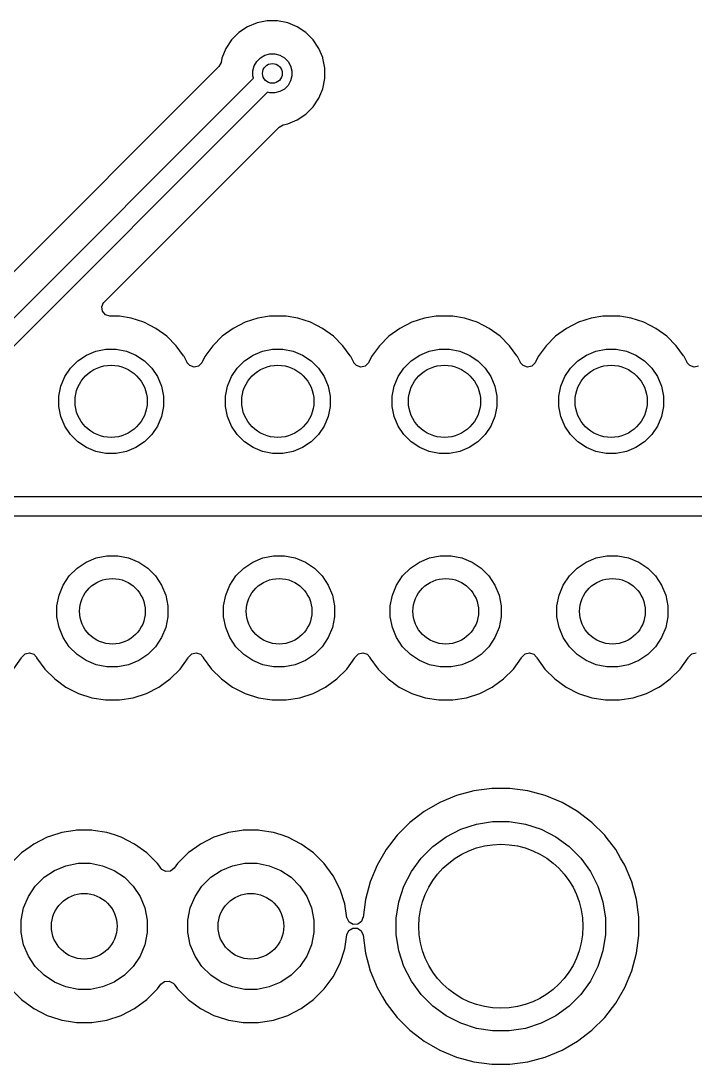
# Model space of a CAD drawing. Extents: x 4.41 to 8.11, y -5.15 to -2.23.
# Drawn here: x 5.721 to 6.125, y -4.374 to -3.748 of the extents above; entities that cross this region are included whole.
import ezdxf

# ---------------------------------------------------------------- set-up
doc = ezdxf.new("R2010")
doc.units = 0
doc.header["$MEASUREMENT"] = 0
doc.layers.add('BLACK', color=7, linetype='CONTINUOUS')

msp = doc.modelspace()

# ---------------------------------------------------------------- linework, layer by layer
at = {"layer": 'BLACK', "linetype": 'CONTINUOUS'}
for p, q in [((5.86847, -3.74811), (5.86238, -3.74932)), ((5.87468, -3.74811), (5.86847, -3.74811)), ((5.86847, -3.74811), (5.86847, -3.74811)), ((5.88077, -3.74932), (5.87468, -3.74811)), ((5.87468, -3.74811), (5.87468, -3.74811)), ((5.85148, -3.75514), (5.84709, -3.75953)), ((5.85665, -3.75169), (5.85148, -3.75514)), ((5.85148, -3.75514), (5.85148, -3.75514)), ((5.86238, -3.74932), (5.85665, -3.75169)), ((5.85665, -3.75169), (5.85665, -3.75169)), ((5.86238, -3.74932), (5.86238, -3.74932)), ((5.8865, -3.75169), (5.88077, -3.74932)), ((5.88077, -3.74932), (5.88077, -3.74932)), ((5.89166, -3.75514), (5.8865, -3.75169)), ((5.8865, -3.75169), (5.8865, -3.75169)), ((5.89167, -3.75514), (5.89166, -3.75514)), ((5.89605, -3.75953), (5.89167, -3.75514)), ((5.84709, -3.75953), (5.84365, -3.76469)), ((5.84709, -3.75953), (5.84709, -3.75953)), ((5.8995, -3.76469), (5.89605, -3.75953)), ((5.89605, -3.75953), (5.89605, -3.75953)), ((5.84365, -3.76469), (5.84127, -3.77043)), ((5.84365, -3.76469), (5.84365, -3.76469)), ((5.86705, -3.76871), (5.87003, -3.76791)), ((5.87003, -3.76791), (5.87312, -3.76791)), ((5.87312, -3.76791), (5.87609, -3.76871)), ((5.90174, -3.7701), (5.8995, -3.76469)), ((5.8995, -3.76469), (5.8995, -3.76469)), ((5.84075, -3.77305), (5.83947, -3.77549)), ((5.84127, -3.77043), (5.84075, -3.77305)), ((5.84127, -3.77043), (5.84127, -3.77043)), ((5.86066, -3.7751), (5.8622, -3.77243)), ((5.8622, -3.77243), (5.86438, -3.77025)), ((5.86438, -3.77025), (5.86705, -3.76871)), ((5.87609, -3.76871), (5.87876, -3.77025)), ((5.87876, -3.77025), (5.88095, -3.77243)), ((5.88095, -3.77243), (5.88249, -3.7751)), ((5.90188, -3.77043), (5.90174, -3.7701)), ((5.90269, -3.7745), (5.90188, -3.77043)), ((5.83941, -3.77555), (5.69005, -3.92492)), ((5.83947, -3.77549), (5.83941, -3.77555)), ((5.85986, -3.77808), (5.86066, -3.7751)), ((5.85986, -3.78116), (5.85986, -3.77808)), ((5.88249, -3.7751), (5.88328, -3.77808)), ((5.88328, -3.77808), (5.88328, -3.78116)), ((5.90309, -3.77652), (5.90269, -3.7745)), ((5.90309, -3.78273), (5.90309, -3.77652)), ((5.90309, -3.77652), (5.90309, -3.77652)), ((5.90309, -3.77652), (5.90309, -3.77652)), ((5.69239, -3.95043), (5.86025, -3.78258)), ((5.86025, -3.78258), (5.85986, -3.78116)), ((5.88095, -3.78681), (5.87876, -3.78899)), ((5.88249, -3.78414), (5.88095, -3.78681)), ((5.88328, -3.78116), (5.88249, -3.78414)), ((5.90188, -3.78881), (5.90309, -3.78273)), ((5.86859, -3.79094), (5.70075, -3.95879)), ((5.87003, -3.79133), (5.86859, -3.79094)), ((5.87312, -3.79133), (5.87003, -3.79133)), ((5.87609, -3.79053), (5.87312, -3.79133)), ((5.87876, -3.78899), (5.87609, -3.79053)), ((5.8995, -3.79455), (5.90188, -3.78881)), ((5.89605, -3.79971), (5.8995, -3.79455)), ((5.8865, -3.80755), (5.89166, -3.8041)), ((5.89166, -3.8041), (5.89605, -3.79971)), ((5.82238, -3.86502), (5.87561, -3.81179)), ((5.87561, -3.81179), (5.87802, -3.81047)), ((5.87802, -3.81047), (5.8781, -3.81046)), ((5.8781, -3.81046), (5.88077, -3.80993)), ((5.88077, -3.80993), (5.8865, -3.80755)), ((5.77056, -3.91684), (5.82238, -3.86502)), ((5.76918, -3.9196), (5.77032, -3.9171)), ((5.77032, -3.9171), (5.77056, -3.91684)), ((5.76957, -3.92232), (5.76918, -3.9196)), ((5.77137, -3.9244), (5.76957, -3.92232)), ((5.77401, -3.92518), (5.77137, -3.9244)), ((5.77883, -3.92518), (5.77401, -3.92518)), ((5.77992, -3.92535), (5.77883, -3.92518)), ((5.78679, -3.92644), (5.77992, -3.92535)), ((5.79446, -3.92893), (5.78679, -3.92644)), ((5.79817, -3.93082), (5.79446, -3.92893)), ((5.80164, -3.93259), (5.79817, -3.93082)), ((5.85515, -3.92893), (5.84797, -3.93259)), ((5.86281, -3.92644), (5.85515, -3.92893)), ((5.86982, -3.92533), (5.86281, -3.92644)), ((5.87077, -3.92518), (5.86982, -3.92533)), ((5.87883, -3.92518), (5.87077, -3.92518)), ((5.87992, -3.92535), (5.87883, -3.92518)), ((5.88679, -3.92644), (5.87992, -3.92535)), ((5.89446, -3.92893), (5.88679, -3.92644)), ((5.89817, -3.93082), (5.89446, -3.92893)), ((5.90164, -3.93259), (5.89817, -3.93082)), ((5.95515, -3.92893), (5.94797, -3.93259)), ((5.96281, -3.92644), (5.95515, -3.92893)), ((5.96982, -3.92533), (5.96281, -3.92644)), ((5.97077, -3.92518), (5.96982, -3.92533)), ((5.97883, -3.92518), (5.97077, -3.92518)), ((5.97992, -3.92535), (5.97883, -3.92518)), ((5.98679, -3.92644), (5.97992, -3.92535)), ((5.99446, -3.92893), (5.98679, -3.92644)), ((5.99817, -3.93082), (5.99446, -3.92893)), ((6.00164, -3.93259), (5.99817, -3.93082)), ((6.05515, -3.92893), (6.04797, -3.93259)), ((6.06281, -3.92644), (6.05515, -3.92893)), ((6.06982, -3.92533), (6.06281, -3.92644)), ((6.07077, -3.92518), (6.06982, -3.92533)), ((6.07883, -3.92518), (6.07077, -3.92518)), ((6.07992, -3.92535), (6.07883, -3.92518)), ((6.08679, -3.92644), (6.07992, -3.92535)), ((6.09446, -3.92893), (6.08679, -3.92644)), ((6.09817, -3.93082), (6.09446, -3.92893)), ((6.10164, -3.93259), (6.09817, -3.93082)), ((5.80816, -3.93732), (5.80164, -3.93259)), ((5.80164, -3.93259), (5.80164, -3.93259)), ((5.80164, -3.93259), (5.80164, -3.93259)), ((5.84797, -3.93259), (5.84145, -3.93732)), ((5.90816, -3.93732), (5.90164, -3.93259)), ((5.90164, -3.93259), (5.90164, -3.93259)), ((5.90164, -3.93259), (5.90164, -3.93259)), ((5.94797, -3.93259), (5.94145, -3.93732)), ((6.00816, -3.93732), (6.00164, -3.93259)), ((6.00164, -3.93259), (6.00164, -3.93259)), ((6.00164, -3.93259), (6.00164, -3.93259)), ((6.04797, -3.93259), (6.04145, -3.93732)), ((6.10816, -3.93732), (6.10164, -3.93259)), ((6.10164, -3.93259), (6.10164, -3.93259)), ((6.10164, -3.93259), (6.10164, -3.93259)), ((5.81386, -3.94302), (5.80816, -3.93732)), ((5.81829, -3.94912), (5.81386, -3.94302)), ((5.83575, -3.94302), (5.83101, -3.94954)), ((5.84145, -3.93732), (5.83575, -3.94302)), ((5.91386, -3.94302), (5.90816, -3.93732)), ((5.91829, -3.94912), (5.91386, -3.94302)), ((5.93575, -3.94302), (5.93101, -3.94954)), ((5.94145, -3.93732), (5.93575, -3.94302)), ((6.01386, -3.94302), (6.00816, -3.93732)), ((6.01829, -3.94912), (6.01386, -3.94302)), ((6.03575, -3.94302), (6.03101, -3.94954)), ((6.04145, -3.93732), (6.03575, -3.94302)), ((6.11386, -3.94302), (6.10816, -3.93732)), ((6.11829, -3.94912), (6.11386, -3.94302)), ((5.75482, -3.95203), (5.75996, -3.9486)), ((5.75996, -3.9486), (5.76566, -3.94624)), ((5.76566, -3.94624), (5.77172, -3.94503)), ((5.77172, -3.94503), (5.77789, -3.94503)), ((5.77789, -3.94503), (5.78395, -3.94624)), ((5.78395, -3.94624), (5.78965, -3.9486)), ((5.78965, -3.9486), (5.79478, -3.95203)), ((5.81859, -3.94954), (5.81829, -3.94912)), ((5.82043, -3.95314), (5.81859, -3.94954)), ((5.83101, -3.94954), (5.82915, -3.95319)), ((5.85482, -3.95203), (5.85996, -3.9486)), ((5.85996, -3.9486), (5.86566, -3.94624)), ((5.86566, -3.94624), (5.87172, -3.94503)), ((5.87172, -3.94503), (5.87789, -3.94503)), ((5.87789, -3.94503), (5.88395, -3.94624)), ((5.88395, -3.94624), (5.88965, -3.9486)), ((5.88965, -3.9486), (5.89478, -3.95203)), ((5.91859, -3.94954), (5.91829, -3.94912)), ((5.92043, -3.95314), (5.91859, -3.94954)), ((5.93101, -3.94954), (5.92915, -3.95319)), ((5.95482, -3.95203), (5.95996, -3.9486)), ((5.95996, -3.9486), (5.96566, -3.94624)), ((5.96566, -3.94624), (5.97172, -3.94503)), ((5.97172, -3.94503), (5.97789, -3.94503)), ((5.97789, -3.94503), (5.98395, -3.94624)), ((5.98395, -3.94624), (5.98965, -3.9486)), ((5.98965, -3.9486), (5.99478, -3.95203)), ((6.01859, -3.94954), (6.01829, -3.94912)), ((6.02043, -3.95314), (6.01859, -3.94954)), ((6.03101, -3.94954), (6.02915, -3.95319)), ((6.05482, -3.95203), (6.05996, -3.9486)), ((6.05996, -3.9486), (6.06566, -3.94624)), ((6.06566, -3.94624), (6.07172, -3.94503)), ((6.07172, -3.94503), (6.07789, -3.94503)), ((6.07789, -3.94503), (6.08395, -3.94624)), ((6.08395, -3.94624), (6.08965, -3.9486)), ((6.08965, -3.9486), (6.09478, -3.95203)), ((6.11859, -3.94954), (6.11829, -3.94912)), ((6.12043, -3.95314), (6.11859, -3.94954)), ((5.75046, -3.9564), (5.75482, -3.95203)), ((5.79478, -3.95203), (5.79915, -3.9564)), ((5.82045, -3.95319), (5.82043, -3.95314)), ((5.82199, -3.95497), (5.82045, -3.95319)), ((5.82459, -3.95585), (5.82199, -3.95497)), ((5.82726, -3.95519), (5.82459, -3.95585)), ((5.82915, -3.95319), (5.82726, -3.95519)), ((5.85046, -3.9564), (5.85482, -3.95203)), ((5.89478, -3.95203), (5.89915, -3.9564)), ((5.92045, -3.95319), (5.92043, -3.95314)), ((5.92199, -3.95497), (5.92045, -3.95319)), ((5.92459, -3.95585), (5.92199, -3.95497)), ((5.92726, -3.95519), (5.92459, -3.95585)), ((5.92915, -3.95319), (5.92726, -3.95519)), ((5.95046, -3.9564), (5.95482, -3.95203)), ((5.99478, -3.95203), (5.99915, -3.9564)), ((6.02045, -3.95319), (6.02043, -3.95314)), ((6.02199, -3.95497), (6.02045, -3.95319)), ((6.02459, -3.95585), (6.02199, -3.95497)), ((6.02726, -3.95519), (6.02459, -3.95585)), ((6.02915, -3.95319), (6.02726, -3.95519)), ((6.05046, -3.9564), (6.05482, -3.95203)), ((6.09478, -3.95203), (6.09915, -3.9564)), ((6.12045, -3.95319), (6.12043, -3.95314)), ((6.12199, -3.95497), (6.12045, -3.95319)), ((6.12459, -3.95585), (6.12199, -3.95497)), ((6.12726, -3.95519), (6.12459, -3.95585)), ((5.74466, -3.96724), (5.74703, -3.96153)), ((5.74703, -3.96153), (5.75046, -3.9564)), ((5.79915, -3.9564), (5.80258, -3.96153)), ((5.80258, -3.96153), (5.80494, -3.96724)), ((5.84466, -3.96724), (5.84703, -3.96153)), ((5.84703, -3.96153), (5.85046, -3.9564)), ((5.89915, -3.9564), (5.90258, -3.96153)), ((5.90258, -3.96153), (5.90494, -3.96724)), ((5.94466, -3.96724), (5.94703, -3.96153)), ((5.94703, -3.96153), (5.95046, -3.9564)), ((5.99915, -3.9564), (6.00258, -3.96153)), ((6.00258, -3.96153), (6.00494, -3.96724)), ((6.04466, -3.96724), (6.04703, -3.96153)), ((6.04703, -3.96153), (6.05046, -3.9564)), ((6.09915, -3.9564), (6.10258, -3.96153)), ((6.10258, -3.96153), (6.10494, -3.96724)), ((5.74346, -3.97329), (5.74466, -3.96724)), ((5.80494, -3.96724), (5.80615, -3.97329)), ((5.84346, -3.97329), (5.84466, -3.96724)), ((5.90494, -3.96724), (5.90615, -3.97329)), ((5.94346, -3.97329), (5.94466, -3.96724)), ((6.00494, -3.96724), (6.00615, -3.97329)), ((6.04346, -3.97329), (6.04466, -3.96724)), ((6.10494, -3.96724), (6.10615, -3.97329)), ((5.74346, -3.97947), (5.74346, -3.97329)), ((5.80615, -3.97329), (5.80615, -3.97947)), ((5.84346, -3.97947), (5.84346, -3.97329)), ((5.90615, -3.97329), (5.90615, -3.97947)), ((5.94346, -3.97947), (5.94346, -3.97329)), ((6.00615, -3.97329), (6.00615, -3.97947)), ((6.04346, -3.97947), (6.04346, -3.97329)), ((6.10615, -3.97329), (6.10615, -3.97947)), ((5.74466, -3.98552), (5.74346, -3.97947)), ((5.80615, -3.97947), (5.80494, -3.98552)), ((5.84466, -3.98552), (5.84346, -3.97947)), ((5.90615, -3.97947), (5.90494, -3.98552)), ((5.94466, -3.98552), (5.94346, -3.97947)), ((6.00615, -3.97947), (6.00494, -3.98552)), ((6.04466, -3.98552), (6.04346, -3.97947)), ((6.10615, -3.97947), (6.10494, -3.98552)), ((5.74703, -3.99123), (5.74466, -3.98552)), ((5.80494, -3.98552), (5.80258, -3.99123)), ((5.84703, -3.99123), (5.84466, -3.98552)), ((5.90494, -3.98552), (5.90258, -3.99123)), ((5.94703, -3.99123), (5.94466, -3.98552)), ((6.00494, -3.98552), (6.00258, -3.99123)), ((6.04703, -3.99123), (6.04466, -3.98552)), ((6.10494, -3.98552), (6.10258, -3.99123)), ((5.75046, -3.99636), (5.74703, -3.99123)), ((5.80258, -3.99123), (5.79915, -3.99636)), ((5.85046, -3.99636), (5.84703, -3.99123)), ((5.90258, -3.99123), (5.89915, -3.99636)), ((5.95046, -3.99636), (5.94703, -3.99123)), ((6.00258, -3.99123), (5.99915, -3.99636)), ((6.05046, -3.99636), (6.04703, -3.99123)), ((6.10258, -3.99123), (6.09915, -3.99636)), ((5.75482, -4.00072), (5.75046, -3.99636)), ((5.79915, -3.99636), (5.79478, -4.00072)), ((5.85482, -4.00072), (5.85046, -3.99636)), ((5.89915, -3.99636), (5.89478, -4.00072)), ((5.95482, -4.00072), (5.95046, -3.99636)), ((5.99915, -3.99636), (5.99478, -4.00072)), ((6.05482, -4.00072), (6.05046, -3.99636)), ((6.09915, -3.99636), (6.09478, -4.00072)), ((5.75996, -4.00415), (5.75482, -4.00072)), ((5.76566, -4.00652), (5.75996, -4.00415)), ((5.78965, -4.00415), (5.78395, -4.00652)), ((5.79478, -4.00072), (5.78965, -4.00415)), ((5.85996, -4.00415), (5.85482, -4.00072)), ((5.86566, -4.00652), (5.85996, -4.00415)), ((5.88965, -4.00415), (5.88395, -4.00652)), ((5.89478, -4.00072), (5.88965, -4.00415)), ((5.95996, -4.00415), (5.95482, -4.00072)), ((5.96566, -4.00652), (5.95996, -4.00415)), ((5.98965, -4.00415), (5.98395, -4.00652)), ((5.99478, -4.00072), (5.98965, -4.00415)), ((6.05996, -4.00415), (6.05482, -4.00072)), ((6.06566, -4.00652), (6.05996, -4.00415)), ((6.08965, -4.00415), (6.08395, -4.00652)), ((6.09478, -4.00072), (6.08965, -4.00415)), ((5.77172, -4.00772), (5.76566, -4.00652)), ((5.77789, -4.00772), (5.77172, -4.00772)), ((5.78395, -4.00652), (5.77789, -4.00772)), ((5.87172, -4.00772), (5.86566, -4.00652)), ((5.87789, -4.00772), (5.87172, -4.00772)), ((5.88395, -4.00652), (5.87789, -4.00772)), ((5.97172, -4.00772), (5.96566, -4.00652)), ((5.97789, -4.00772), (5.97172, -4.00772)), ((5.98395, -4.00652), (5.97789, -4.00772)), ((6.07172, -4.00772), (6.06566, -4.00652)), ((6.07789, -4.00772), (6.07172, -4.00772)), ((6.08395, -4.00652), (6.07789, -4.00772)), ((5.24024, -4.03346), (7.08225, -4.03346)), ((7.07981, -4.04528), (5.2378, -4.04528)), ((5.75436, -4.07649), (5.75982, -4.07285)), ((5.75982, -4.07285), (5.76588, -4.07034)), ((5.76588, -4.07034), (5.77231, -4.06906)), ((5.77231, -4.06906), (5.77887, -4.06906)), ((5.77887, -4.06906), (5.7853, -4.07034)), ((5.7853, -4.07034), (5.79137, -4.07285)), ((5.79137, -4.07285), (5.79682, -4.07649)), ((5.85436, -4.07649), (5.85982, -4.07285)), ((5.85982, -4.07285), (5.86588, -4.07034)), ((5.86588, -4.07034), (5.87231, -4.06906)), ((5.87231, -4.06906), (5.87887, -4.06906)), ((5.87887, -4.06906), (5.8853, -4.07034)), ((5.8853, -4.07034), (5.89137, -4.07285)), ((5.89137, -4.07285), (5.89682, -4.07649)), ((5.95436, -4.07649), (5.95982, -4.07285)), ((5.95982, -4.07285), (5.96588, -4.07034)), ((5.96588, -4.07034), (5.97231, -4.06906)), ((5.97231, -4.06906), (5.97887, -4.06906)), ((5.97887, -4.06906), (5.9853, -4.07034)), ((5.9853, -4.07034), (5.99137, -4.07285)), ((5.99137, -4.07285), (5.99682, -4.07649)), ((6.05436, -4.07649), (6.05982, -4.07285)), ((6.05982, -4.07285), (6.06588, -4.07034)), ((6.06588, -4.07034), (6.07231, -4.06906)), ((6.07231, -4.06906), (6.07887, -4.06906)), ((6.07887, -4.06906), (6.0853, -4.07034)), ((6.0853, -4.07034), (6.09137, -4.07285)), ((6.09137, -4.07285), (6.09682, -4.07649)), ((5.74972, -4.08113), (5.75436, -4.07649)), ((5.79682, -4.07649), (5.80146, -4.08113)), ((5.84972, -4.08113), (5.85436, -4.07649)), ((5.89682, -4.07649), (5.90146, -4.08113)), ((5.94972, -4.08113), (5.95436, -4.07649)), ((5.99682, -4.07649), (6.00146, -4.08113)), ((6.04972, -4.08113), (6.05436, -4.07649)), ((6.09682, -4.07649), (6.10146, -4.08113)), ((5.74357, -4.09265), (5.74608, -4.08659)), ((5.74608, -4.08659), (5.74972, -4.08113)), ((5.80146, -4.08113), (5.8051, -4.08659)), ((5.8051, -4.08659), (5.80761, -4.09265)), ((5.84357, -4.09265), (5.84608, -4.08659)), ((5.84608, -4.08659), (5.84972, -4.08113)), ((5.90146, -4.08113), (5.9051, -4.08659)), ((5.9051, -4.08659), (5.90761, -4.09265)), ((5.94357, -4.09265), (5.94608, -4.08659)), ((5.94608, -4.08659), (5.94972, -4.08113)), ((6.00146, -4.08113), (6.0051, -4.08659)), ((6.0051, -4.08659), (6.00761, -4.09265)), ((6.04357, -4.09265), (6.04608, -4.08659)), ((6.04608, -4.08659), (6.04972, -4.08113)), ((6.10146, -4.08113), (6.1051, -4.08659)), ((6.1051, -4.08659), (6.10761, -4.09265)), ((5.74229, -4.09908), (5.74357, -4.09265)), ((5.80761, -4.09265), (5.80889, -4.09908)), ((5.84229, -4.09908), (5.84357, -4.09265)), ((5.90761, -4.09265), (5.90889, -4.09908)), ((5.94229, -4.09908), (5.94357, -4.09265)), ((6.00761, -4.09265), (6.00889, -4.09908)), ((6.04229, -4.09908), (6.04357, -4.09265)), ((6.10761, -4.09265), (6.10889, -4.09908)), ((5.74229, -4.10564), (5.74229, -4.09908)), ((5.80889, -4.09908), (5.80889, -4.10564)), ((5.84229, -4.10564), (5.84229, -4.09908)), ((5.90889, -4.09908), (5.90889, -4.10564)), ((5.94229, -4.10564), (5.94229, -4.09908)), ((6.00889, -4.09908), (6.00889, -4.10564)), ((6.04229, -4.10564), (6.04229, -4.09908)), ((6.10889, -4.09908), (6.10889, -4.10564)), ((5.74357, -4.11208), (5.74229, -4.10564)), ((5.80889, -4.10564), (5.80761, -4.11208)), ((5.84357, -4.11208), (5.84229, -4.10564)), ((5.90889, -4.10564), (5.90761, -4.11208)), ((5.94357, -4.11208), (5.94229, -4.10564)), ((6.00889, -4.10564), (6.00761, -4.11208)), ((6.04357, -4.11208), (6.04229, -4.10564)), ((6.10889, -4.10564), (6.10761, -4.11208)), ((5.74608, -4.11814), (5.74357, -4.11208)), ((5.80761, -4.11208), (5.8051, -4.11814)), ((5.84608, -4.11814), (5.84357, -4.11208)), ((5.90761, -4.11208), (5.9051, -4.11814)), ((5.94608, -4.11814), (5.94357, -4.11208)), ((6.00761, -4.11208), (6.0051, -4.11814)), ((6.04608, -4.11814), (6.04357, -4.11208)), ((6.10761, -4.11208), (6.1051, -4.11814)), ((5.74972, -4.12359), (5.74608, -4.11814)), ((5.8051, -4.11814), (5.80146, -4.12359)), ((5.84972, -4.12359), (5.84608, -4.11814)), ((5.9051, -4.11814), (5.90146, -4.12359)), ((5.94972, -4.12359), (5.94608, -4.11814)), ((6.0051, -4.11814), (6.00146, -4.12359)), ((6.04972, -4.12359), (6.04608, -4.11814)), ((6.1051, -4.11814), (6.10146, -4.12359)), ((5.75436, -4.12823), (5.74972, -4.12359)), ((5.80146, -4.12359), (5.79682, -4.12823)), ((5.85436, -4.12823), (5.84972, -4.12359)), ((5.90146, -4.12359), (5.89682, -4.12823)), ((5.95436, -4.12823), (5.94972, -4.12359)), ((6.00146, -4.12359), (5.99682, -4.12823)), ((6.05436, -4.12823), (6.04972, -4.12359)), ((6.10146, -4.12359), (6.09682, -4.12823)), ((5.71615, -4.137), (5.72106, -4.13023)), ((5.72106, -4.13023), (5.72106, -4.13023)), ((5.72106, -4.13023), (5.72107, -4.13023)), ((5.72107, -4.13023), (5.72124, -4.12988)), ((5.72124, -4.12988), (5.72313, -4.12788)), ((5.72313, -4.12788), (5.7258, -4.12722)), ((5.7258, -4.12722), (5.7284, -4.12811)), ((5.7284, -4.12811), (5.72994, -4.12988)), ((5.72994, -4.12988), (5.73012, -4.13023)), ((5.73012, -4.13023), (5.73504, -4.137)), ((5.75982, -4.13188), (5.75436, -4.12823)), ((5.79682, -4.12823), (5.79137, -4.13188)), ((5.81615, -4.137), (5.82106, -4.13023)), ((5.82106, -4.13023), (5.82124, -4.12988)), ((5.82106, -4.13023), (5.82106, -4.13023)), ((5.82106, -4.13023), (5.82106, -4.13023)), ((5.82124, -4.12988), (5.82313, -4.12788)), ((5.82313, -4.12788), (5.8258, -4.12722)), ((5.8258, -4.12722), (5.8284, -4.12811)), ((5.8284, -4.12811), (5.82994, -4.12988)), ((5.82994, -4.12988), (5.83012, -4.13023)), ((5.83012, -4.13023), (5.83504, -4.137)), ((5.85982, -4.13188), (5.85436, -4.12823)), ((5.89682, -4.12823), (5.89137, -4.13188)), ((5.91615, -4.137), (5.92106, -4.13023)), ((5.92106, -4.13023), (5.92124, -4.12988)), ((5.92106, -4.13023), (5.92106, -4.13023)), ((5.92106, -4.13023), (5.92106, -4.13023)), ((5.92124, -4.12988), (5.92313, -4.12788)), ((5.92313, -4.12788), (5.9258, -4.12722)), ((5.9258, -4.12722), (5.9284, -4.12811)), ((5.9284, -4.12811), (5.92994, -4.12988)), ((5.92994, -4.12988), (5.93012, -4.13023)), ((5.93012, -4.13023), (5.93504, -4.137)), ((5.95982, -4.13188), (5.95436, -4.12823)), ((5.99682, -4.12823), (5.99137, -4.13188)), ((6.01615, -4.137), (6.02106, -4.13023)), ((6.02106, -4.13023), (6.02106, -4.13023)), ((6.02106, -4.13023), (6.02107, -4.13023)), ((6.02107, -4.13023), (6.02124, -4.12988)), ((6.02124, -4.12988), (6.02313, -4.12788)), ((6.02313, -4.12788), (6.0258, -4.12722)), ((6.0258, -4.12722), (6.0284, -4.12811)), ((6.0284, -4.12811), (6.02994, -4.12988)), ((6.02994, -4.12988), (6.03012, -4.13023)), ((6.03012, -4.13023), (6.03504, -4.137)), ((6.05982, -4.13188), (6.05436, -4.12823)), ((6.09682, -4.12823), (6.09137, -4.13188)), ((6.11615, -4.137), (6.12106, -4.13023)), ((6.12106, -4.13023), (6.12124, -4.12988)), ((6.12106, -4.13023), (6.12106, -4.13023)), ((6.12106, -4.13023), (6.12106, -4.13023)), ((6.12124, -4.12988), (6.12313, -4.12788)), ((6.12313, -4.12788), (6.1258, -4.12722)), ((5.73504, -4.137), (5.74095, -4.14292)), ((5.76588, -4.13439), (5.75982, -4.13188)), ((5.77231, -4.13567), (5.76588, -4.13439)), ((5.77887, -4.13567), (5.77231, -4.13567)), ((5.7853, -4.13439), (5.77887, -4.13567)), ((5.79137, -4.13188), (5.7853, -4.13439)), ((5.81023, -4.14292), (5.81615, -4.137)), ((5.81615, -4.137), (5.81615, -4.137)), ((5.81615, -4.137), (5.81615, -4.137)), ((5.83504, -4.137), (5.84095, -4.14292)), ((5.86588, -4.13439), (5.85982, -4.13188)), ((5.87231, -4.13567), (5.86588, -4.13439)), ((5.87887, -4.13567), (5.87231, -4.13567)), ((5.8853, -4.13439), (5.87887, -4.13567)), ((5.89137, -4.13188), (5.8853, -4.13439)), ((5.91023, -4.14292), (5.91615, -4.137)), ((5.91615, -4.137), (5.91615, -4.137)), ((5.91615, -4.137), (5.91615, -4.137)), ((5.93504, -4.137), (5.94095, -4.14292)), ((5.96588, -4.13439), (5.95982, -4.13188)), ((5.97231, -4.13567), (5.96588, -4.13439)), ((5.97887, -4.13567), (5.97231, -4.13567)), ((5.9853, -4.13439), (5.97887, -4.13567)), ((5.99137, -4.13188), (5.9853, -4.13439)), ((6.01023, -4.14292), (6.01615, -4.137)), ((6.01615, -4.137), (6.01615, -4.137)), ((6.01615, -4.137), (6.01615, -4.137)), ((6.03504, -4.137), (6.04095, -4.14292)), ((6.06588, -4.13439), (6.05982, -4.13188)), ((6.07231, -4.13567), (6.06588, -4.13439)), ((6.07887, -4.13567), (6.07231, -4.13567)), ((6.0853, -4.13439), (6.07887, -4.13567)), ((6.09137, -4.13188), (6.0853, -4.13439)), ((6.11023, -4.14292), (6.11615, -4.137)), ((6.11615, -4.137), (6.11615, -4.137)), ((6.11615, -4.137), (6.11615, -4.137)), ((5.74095, -4.14292), (5.74772, -4.14784)), ((5.80432, -4.14721), (5.81023, -4.14292)), ((5.81023, -4.14292), (5.81023, -4.14292)), ((5.81023, -4.14292), (5.81023, -4.14292)), ((5.84095, -4.14292), (5.84772, -4.14784)), ((5.90432, -4.14721), (5.91023, -4.14292)), ((5.91023, -4.14292), (5.91023, -4.14292)), ((5.91023, -4.14292), (5.91023, -4.14292)), ((5.94095, -4.14292), (5.94772, -4.14784)), ((6.00432, -4.14721), (6.01023, -4.14292)), ((6.01023, -4.14292), (6.01023, -4.14292)), ((6.01023, -4.14292), (6.01023, -4.14292)), ((6.04095, -4.14292), (6.04772, -4.14784)), ((6.10432, -4.14721), (6.11023, -4.14292)), ((6.11023, -4.14292), (6.11023, -4.14292)), ((6.11023, -4.14292), (6.11023, -4.14292)), ((5.74772, -4.14784), (5.74772, -4.14784)), ((5.74772, -4.14784), (5.74772, -4.14784)), ((5.74772, -4.14784), (5.75518, -4.15164)), ((5.796, -4.15164), (5.80346, -4.14784)), ((5.80346, -4.14784), (5.80432, -4.14721)), ((5.84772, -4.14784), (5.84772, -4.14784)), ((5.84772, -4.14784), (5.84772, -4.14784)), ((5.84772, -4.14784), (5.85518, -4.15164)), ((5.896, -4.15164), (5.90346, -4.14784)), ((5.90346, -4.14784), (5.90432, -4.14721)), ((5.94772, -4.14784), (5.94772, -4.14784)), ((5.94772, -4.14784), (5.94772, -4.14784)), ((5.94772, -4.14784), (5.95518, -4.15164)), ((5.996, -4.15164), (6.00346, -4.14784)), ((6.00346, -4.14784), (6.00432, -4.14721)), ((6.04772, -4.14784), (6.04772, -4.14784)), ((6.04772, -4.14784), (6.04772, -4.14784)), ((6.04772, -4.14784), (6.05518, -4.15164)), ((6.096, -4.15164), (6.10346, -4.14784)), ((6.10346, -4.14784), (6.10432, -4.14721)), ((5.75518, -4.15164), (5.76314, -4.15422)), ((5.76314, -4.15422), (5.77141, -4.15553)), ((5.77141, -4.15553), (5.77141, -4.15553)), ((5.77141, -4.15553), (5.77978, -4.15553)), ((5.77978, -4.15553), (5.78804, -4.15422)), ((5.77978, -4.15553), (5.77978, -4.15553)), ((5.78804, -4.15422), (5.796, -4.15164)), ((5.85518, -4.15164), (5.86314, -4.15422)), ((5.86314, -4.15422), (5.87141, -4.15553)), ((5.87141, -4.15553), (5.87141, -4.15553)), ((5.87141, -4.15553), (5.87978, -4.15553)), ((5.87978, -4.15553), (5.88804, -4.15422)), ((5.87978, -4.15553), (5.87978, -4.15553)), ((5.88804, -4.15422), (5.896, -4.15164)), ((5.95518, -4.15164), (5.96314, -4.15422)), ((5.96314, -4.15422), (5.97141, -4.15553)), ((5.97141, -4.15553), (5.97141, -4.15553)), ((5.97141, -4.15553), (5.97978, -4.15553)), ((5.97978, -4.15553), (5.98804, -4.15422)), ((5.97978, -4.15553), (5.97978, -4.15553)), ((5.98804, -4.15422), (5.996, -4.15164)), ((6.05518, -4.15164), (6.06314, -4.15422)), ((6.06314, -4.15422), (6.07141, -4.15553)), ((6.07141, -4.15553), (6.07141, -4.15553)), ((6.07141, -4.15553), (6.07978, -4.15553)), ((6.07978, -4.15553), (6.08804, -4.15422)), ((6.07978, -4.15553), (6.07978, -4.15553)), ((6.08804, -4.15422), (6.096, -4.15164)), ((5.99028, -4.21065), (5.98202, -4.21286)), ((5.99249, -4.21006), (5.99028, -4.21065)), ((6.00324, -4.20864), (5.99249, -4.21006)), ((5.99249, -4.21006), (5.99249, -4.21006)), ((5.99249, -4.21006), (5.99249, -4.21006)), ((6.01408, -4.20864), (6.00324, -4.20864)), ((6.00324, -4.20864), (6.00324, -4.20864)), ((6.00324, -4.20864), (6.00324, -4.20864)), ((6.02483, -4.21006), (6.01408, -4.20864)), ((6.01408, -4.20864), (6.01408, -4.20864)), ((6.01408, -4.20864), (6.01408, -4.20864)), ((6.03006, -4.21146), (6.02483, -4.21006)), ((6.02483, -4.21006), (6.02483, -4.21006)), ((6.02483, -4.21006), (6.02483, -4.21006)), ((6.0353, -4.21286), (6.03006, -4.21146)), ((5.97201, -4.21701), (5.96262, -4.22243)), ((5.98202, -4.21286), (5.97201, -4.21701)), ((5.97201, -4.21701), (5.97201, -4.21701)), ((6.04532, -4.21701), (6.0353, -4.21286)), ((6.05013, -4.21979), (6.04532, -4.21701)), ((6.04532, -4.21701), (6.04532, -4.21701)), ((5.96262, -4.22243), (5.95402, -4.22903)), ((6.0547, -4.22243), (6.05013, -4.21979)), ((6.0633, -4.22903), (6.0547, -4.22243)), ((6.0547, -4.22243), (6.0547, -4.22243)), ((6.0547, -4.22243), (6.0547, -4.22243)), ((5.95402, -4.22903), (5.94635, -4.2367)), ((5.95402, -4.22903), (5.95402, -4.22903)), ((5.98456, -4.23314), (5.99396, -4.23009)), ((5.99396, -4.23009), (6.00372, -4.22854)), ((6.00372, -4.22854), (6.0136, -4.22854)), ((6.0136, -4.22854), (6.02337, -4.23009)), ((6.02337, -4.23009), (6.03277, -4.23314)), ((6.07097, -4.2367), (6.0633, -4.22903)), ((6.0633, -4.22903), (6.0633, -4.22903)), ((5.73842, -4.23724), (5.73651, -4.23786)), ((5.74515, -4.23505), (5.73842, -4.23724)), ((5.75329, -4.23377), (5.74515, -4.23505)), ((5.75412, -4.23363), (5.75329, -4.23377)), ((5.7632, -4.23363), (5.75412, -4.23363)), ((5.76403, -4.23377), (5.7632, -4.23363)), ((5.77217, -4.23505), (5.76403, -4.23377)), ((5.77681, -4.23656), (5.77217, -4.23505)), ((5.78081, -4.23786), (5.77681, -4.23656)), ((5.83842, -4.23724), (5.83651, -4.23786)), ((5.84515, -4.23505), (5.83842, -4.23724)), ((5.85329, -4.23377), (5.84515, -4.23505)), ((5.85412, -4.23363), (5.85329, -4.23377)), ((5.8632, -4.23363), (5.85412, -4.23363)), ((5.86403, -4.23377), (5.8632, -4.23363)), ((5.87217, -4.23505), (5.86403, -4.23377)), ((5.87681, -4.23656), (5.87217, -4.23505)), ((5.88081, -4.23786), (5.87681, -4.23656)), ((5.94635, -4.2367), (5.93975, -4.2453)), ((5.94635, -4.2367), (5.94635, -4.2367)), ((5.97575, -4.23763), (5.98456, -4.23314)), ((6.03277, -4.23314), (6.04157, -4.23763)), ((6.07188, -4.23788), (6.07097, -4.2367)), ((6.07097, -4.2367), (6.07097, -4.2367)), ((5.72619, -4.2436), (5.72107, -4.24732)), ((5.72842, -4.24199), (5.72619, -4.2436)), ((5.73651, -4.23786), (5.72842, -4.24199)), ((5.73651, -4.23786), (5.73651, -4.23786)), ((5.73651, -4.23786), (5.73651, -4.23786)), ((5.78891, -4.24199), (5.78081, -4.23786)), ((5.79625, -4.24732), (5.78891, -4.24199)), ((5.82619, -4.2436), (5.82107, -4.24732)), ((5.82842, -4.24199), (5.82619, -4.2436)), ((5.83651, -4.23786), (5.82842, -4.24199)), ((5.83651, -4.23786), (5.83651, -4.23786)), ((5.83651, -4.23786), (5.83651, -4.23786)), ((5.88891, -4.24199), (5.88081, -4.23786)), ((5.89625, -4.24732), (5.88891, -4.24199)), ((5.96076, -4.25043), (5.96775, -4.24344)), ((5.96775, -4.24344), (5.97575, -4.23763)), ((6.04157, -4.23763), (6.04957, -4.24344)), ((6.04957, -4.24344), (6.05656, -4.25043)), ((6.07757, -4.2453), (6.07188, -4.23788)), ((5.72107, -4.24732), (5.71465, -4.25375)), ((5.72107, -4.24732), (5.72107, -4.24732)), ((5.72107, -4.24732), (5.72107, -4.24732)), ((5.80268, -4.25375), (5.79625, -4.24732)), ((5.82107, -4.24732), (5.81465, -4.25375)), ((5.82107, -4.24732), (5.82107, -4.24732)), ((5.82107, -4.24732), (5.82107, -4.24732)), ((5.90268, -4.25375), (5.89625, -4.24732)), ((5.93975, -4.2453), (5.93433, -4.25468)), ((6.0805, -4.25037), (6.07757, -4.2453)), ((5.74075, -4.25783), (5.74763, -4.25497)), ((5.74763, -4.25497), (5.75494, -4.25352)), ((5.75494, -4.25352), (5.76239, -4.25352)), ((5.76239, -4.25352), (5.76969, -4.25497)), ((5.76969, -4.25497), (5.77657, -4.25783)), ((5.80336, -4.25468), (5.80268, -4.25375)), ((5.80471, -4.25655), (5.80336, -4.25468)), ((5.81465, -4.25375), (5.81261, -4.25655)), ((5.84075, -4.25783), (5.84763, -4.25497)), ((5.84763, -4.25497), (5.85494, -4.25352)), ((5.85494, -4.25352), (5.86239, -4.25352)), ((5.86239, -4.25352), (5.86969, -4.25497)), ((5.86969, -4.25497), (5.87657, -4.25783)), ((5.90801, -4.26109), (5.90268, -4.25375)), ((5.93433, -4.25468), (5.93019, -4.2647)), ((5.93433, -4.25468), (5.93433, -4.25468)), ((5.95495, -4.25843), (5.96076, -4.25043)), ((6.05656, -4.25043), (6.06237, -4.25843)), ((6.08299, -4.25468), (6.0805, -4.25037)), ((6.08714, -4.2647), (6.08299, -4.25468)), ((6.08299, -4.25468), (6.08299, -4.25468)), ((6.08299, -4.25468), (6.08299, -4.25468)), ((5.72929, -4.26723), (5.73455, -4.26196)), ((5.73455, -4.26196), (5.74075, -4.25783)), ((5.77657, -4.25783), (5.78277, -4.26196)), ((5.78277, -4.26196), (5.78804, -4.26723)), ((5.80526, -4.25718), (5.80471, -4.25655)), ((5.80769, -4.25846), (5.80526, -4.25718)), ((5.81043, -4.25823), (5.80769, -4.25846)), ((5.81261, -4.25655), (5.81043, -4.25823)), ((5.82929, -4.26723), (5.83455, -4.26196)), ((5.83455, -4.26196), (5.84075, -4.25783)), ((5.87657, -4.25783), (5.88277, -4.26196)), ((5.88277, -4.26196), (5.88804, -4.26723)), ((5.91214, -4.26919), (5.90801, -4.26109)), ((5.95046, -4.26723), (5.95495, -4.25843)), ((6.06237, -4.25843), (6.06686, -4.26723)), ((5.72515, -4.27343), (5.72929, -4.26723)), ((5.78804, -4.26723), (5.79217, -4.27343)), ((5.82515, -4.27343), (5.82929, -4.26723)), ((5.88804, -4.26723), (5.89217, -4.27343)), ((5.93019, -4.2647), (5.92738, -4.27517)), ((5.94741, -4.27663), (5.95046, -4.26723)), ((6.06686, -4.26723), (6.06991, -4.27663)), ((6.08994, -4.27517), (6.08714, -4.2647)), ((5.7223, -4.28031), (5.72515, -4.27343)), ((5.79217, -4.27343), (5.79503, -4.28031)), ((5.8223, -4.28031), (5.82515, -4.27343)), ((5.89217, -4.27343), (5.89503, -4.28031)), ((5.91495, -4.27783), (5.91214, -4.26919)), ((5.72084, -4.28761), (5.7223, -4.28031)), ((5.79503, -4.28031), (5.79648, -4.28761)), ((5.82084, -4.28761), (5.8223, -4.28031)), ((5.89503, -4.28031), (5.89648, -4.28761)), ((5.91628, -4.28625), (5.91495, -4.27783)), ((5.92738, -4.27517), (5.92594, -4.28608)), ((5.92738, -4.27517), (5.92738, -4.27517)), ((5.94586, -4.2864), (5.94741, -4.27663)), ((6.06991, -4.27663), (6.07146, -4.2864)), ((6.09136, -4.28592), (6.08994, -4.27517)), ((5.72084, -4.29506), (5.72084, -4.28761)), ((5.79648, -4.28761), (5.79648, -4.29506)), ((5.82084, -4.29506), (5.82084, -4.28761)), ((5.89648, -4.28761), (5.89648, -4.29506)), ((5.91634, -4.28655), (5.91628, -4.28625)), ((5.91767, -4.28895), (5.91634, -4.28655)), ((5.92588, -4.28607), (5.92502, -4.28839)), ((5.92594, -4.28608), (5.92588, -4.28607)), ((5.94586, -4.29628), (5.94586, -4.2864)), ((6.07146, -4.2864), (6.07146, -4.29628)), ((6.09136, -4.29676), (6.09136, -4.28592)), ((5.91746, -4.29394), (5.91979, -4.29249)), ((5.92009, -4.29026), (5.91767, -4.28895)), ((5.91979, -4.29249), (5.92254, -4.29253)), ((5.92283, -4.29005), (5.92009, -4.29026)), ((5.92254, -4.29253), (5.92484, -4.29405)), ((5.92502, -4.28839), (5.92283, -4.29005)), ((5.7223, -4.30237), (5.72084, -4.29506)), ((5.79648, -4.29506), (5.79503, -4.30237)), ((5.8223, -4.30237), (5.82084, -4.29506)), ((5.89648, -4.29506), (5.89503, -4.30237)), ((5.91495, -4.30485), (5.91628, -4.29643)), ((5.91628, -4.29643), (5.91746, -4.29394)), ((5.92484, -4.29405), (5.92594, -4.29657)), ((5.92594, -4.29657), (5.92595, -4.29665)), ((5.92595, -4.29665), (5.92738, -4.30751)), ((5.94741, -4.30604), (5.94586, -4.29628)), ((6.07146, -4.29628), (6.06991, -4.30604)), ((6.08994, -4.30751), (6.09136, -4.29676)), ((5.72515, -4.30925), (5.7223, -4.30237)), ((5.79503, -4.30237), (5.79217, -4.30925)), ((5.82515, -4.30925), (5.8223, -4.30237)), ((5.89503, -4.30237), (5.89217, -4.30925)), ((5.91214, -4.31349), (5.91495, -4.30485)), ((5.95046, -4.31544), (5.94741, -4.30604)), ((6.06991, -4.30604), (6.06686, -4.31544)), ((5.72929, -4.31545), (5.72515, -4.30925)), ((5.79217, -4.30925), (5.78804, -4.31545)), ((5.82929, -4.31545), (5.82515, -4.30925)), ((5.89217, -4.30925), (5.88804, -4.31545)), ((5.92738, -4.30751), (5.92738, -4.30751)), ((5.92738, -4.30751), (5.92738, -4.30751)), ((5.92738, -4.30751), (5.92738, -4.30751)), ((5.92738, -4.30751), (5.93019, -4.31798)), ((6.08714, -4.31798), (6.08994, -4.30751)), ((5.73455, -4.32071), (5.72929, -4.31545)), ((5.78804, -4.31545), (5.78277, -4.32071)), ((5.83455, -4.32071), (5.82929, -4.31545)), ((5.88804, -4.31545), (5.88277, -4.32071)), ((5.90801, -4.32158), (5.91214, -4.31349)), ((5.93019, -4.31798), (5.93433, -4.32799)), ((5.95495, -4.32425), (5.95046, -4.31544)), ((6.06686, -4.31544), (6.06237, -4.32425)), ((6.08299, -4.32799), (6.08714, -4.31798)), ((5.74075, -4.32485), (5.73455, -4.32071)), ((5.74763, -4.3277), (5.74075, -4.32485)), ((5.77657, -4.32485), (5.76969, -4.3277)), ((5.78277, -4.32071), (5.77657, -4.32485)), ((5.80471, -4.32613), (5.80689, -4.32445)), ((5.80689, -4.32445), (5.80963, -4.32421)), ((5.80963, -4.32421), (5.81206, -4.3255)), ((5.84075, -4.32485), (5.83455, -4.32071)), ((5.84763, -4.3277), (5.84075, -4.32485)), ((5.87657, -4.32485), (5.86969, -4.3277)), ((5.88277, -4.32071), (5.87657, -4.32485)), ((5.90268, -4.32893), (5.90801, -4.32158)), ((5.96076, -4.33225), (5.95495, -4.32425)), ((6.06237, -4.32425), (6.05656, -4.33225)), ((5.71465, -4.32893), (5.72107, -4.33535)), ((5.75494, -4.32916), (5.74763, -4.3277)), ((5.76239, -4.32916), (5.75494, -4.32916)), ((5.76969, -4.3277), (5.76239, -4.32916)), ((5.79625, -4.33535), (5.80268, -4.32893)), ((5.80268, -4.32893), (5.80471, -4.32613)), ((5.81206, -4.3255), (5.81261, -4.32613)), ((5.81261, -4.32613), (5.81465, -4.32893)), ((5.81465, -4.32893), (5.82107, -4.33535)), ((5.85494, -4.32916), (5.84763, -4.3277)), ((5.86239, -4.32916), (5.85494, -4.32916)), ((5.86969, -4.3277), (5.86239, -4.32916)), ((5.89625, -4.33535), (5.90268, -4.32893)), ((5.93433, -4.32799), (5.93433, -4.32799)), ((5.93433, -4.32799), (5.93759, -4.33364)), ((6.07757, -4.33738), (6.08299, -4.32799)), ((5.72107, -4.33535), (5.72842, -4.34069)), ((5.78891, -4.34069), (5.79625, -4.33535)), ((5.82107, -4.33535), (5.82842, -4.34069)), ((5.88891, -4.34069), (5.89625, -4.33535)), ((5.93759, -4.33364), (5.93975, -4.33738)), ((5.93975, -4.33738), (5.93975, -4.33738)), ((5.93975, -4.33738), (5.93975, -4.33738)), ((5.93975, -4.33738), (5.94635, -4.34598)), ((5.96775, -4.33924), (5.96076, -4.33225)), ((6.05656, -4.33225), (6.04957, -4.33924)), ((6.07097, -4.34598), (6.07757, -4.33738)), ((5.72842, -4.34069), (5.73651, -4.34482)), ((5.78081, -4.34482), (5.78891, -4.34069)), ((5.82842, -4.34069), (5.83651, -4.34482)), ((5.88081, -4.34482), (5.88891, -4.34069)), ((5.97575, -4.34505), (5.96775, -4.33924)), ((6.04957, -4.33924), (6.04157, -4.34505)), ((5.73651, -4.34482), (5.7435, -4.34709)), ((5.7435, -4.34709), (5.74515, -4.34762)), ((5.74515, -4.34762), (5.74928, -4.34828)), ((5.74928, -4.34828), (5.75412, -4.34904)), ((5.75412, -4.34904), (5.75412, -4.34904)), ((5.75412, -4.34904), (5.7632, -4.34904)), ((5.7632, -4.34904), (5.77217, -4.34762)), ((5.7632, -4.34904), (5.7632, -4.34904)), ((5.77217, -4.34762), (5.78081, -4.34482)), ((5.83651, -4.34482), (5.8435, -4.34709)), ((5.8435, -4.34709), (5.84515, -4.34762)), ((5.84515, -4.34762), (5.84928, -4.34828)), ((5.84928, -4.34828), (5.85412, -4.34904)), ((5.85412, -4.34904), (5.85412, -4.34904)), ((5.85412, -4.34904), (5.8632, -4.34904)), ((5.8632, -4.34904), (5.87217, -4.34762)), ((5.8632, -4.34904), (5.8632, -4.34904)), ((5.87217, -4.34762), (5.88081, -4.34482)), ((5.94635, -4.34598), (5.94635, -4.34598)), ((5.94635, -4.34598), (5.95402, -4.35365)), ((5.98456, -4.34954), (5.97575, -4.34505)), ((5.99396, -4.35259), (5.98456, -4.34954)), ((6.03277, -4.34954), (6.02337, -4.35259)), ((6.04157, -4.34505), (6.03277, -4.34954)), ((6.0633, -4.35365), (6.07097, -4.34598)), ((5.95402, -4.35365), (5.95402, -4.35365)), ((5.95402, -4.35365), (5.95748, -4.3563)), ((5.95748, -4.3563), (5.96262, -4.36025)), ((6.00372, -4.35414), (5.99396, -4.35259)), ((6.0136, -4.35414), (6.00372, -4.35414)), ((6.02337, -4.35259), (6.0136, -4.35414)), ((6.0547, -4.36025), (6.0633, -4.35365)), ((5.96262, -4.36025), (5.96688, -4.36271)), ((5.96688, -4.36271), (5.97201, -4.36567)), ((6.04532, -4.36567), (6.0547, -4.36025)), ((5.97201, -4.36567), (5.97201, -4.36567)), ((5.97201, -4.36567), (5.97201, -4.36567)), ((5.97201, -4.36567), (5.98202, -4.36981)), ((6.0353, -4.36981), (6.04532, -4.36567)), ((5.98202, -4.36981), (5.99249, -4.37262)), ((5.99249, -4.37262), (6.00324, -4.37404)), ((6.00324, -4.37404), (6.00324, -4.37404)), ((6.00324, -4.37404), (6.01408, -4.37404)), ((6.01408, -4.37404), (6.02483, -4.37262)), ((6.01408, -4.37404), (6.01408, -4.37404)), ((6.02483, -4.37262), (6.0353, -4.36981))]:
    msp.add_line(p, q, dxfattribs=at)
at = {"layer": 'BLACK'}
for centre, radius in [((5.87157, -3.77962), 0.00591), ((5.7748, -3.97638), 0.02165), ((5.8748, -3.97638), 0.02165), ((5.9748, -3.97638), 0.02165), ((6.0748, -3.97638), 0.02165), ((5.77559, -4.10236), 0.01969), ((5.87559, -4.10236), 0.01969), ((5.97559, -4.10236), 0.01969), ((6.07559, -4.10236), 0.01969), ((6.00866, -4.29134), 0.04921), ((5.75866, -4.29134), 0.01969), ((5.85866, -4.29134), 0.01969)]:
    msp.add_circle(centre, radius, dxfattribs=at)
at = {"layer": 'WHITE'}
for centre, radius in [((5.87157, -3.77962), 0.00591), ((5.7748, -3.97638), 0.02165), ((5.8748, -3.97638), 0.02165), ((5.9748, -3.97638), 0.02165), ((6.0748, -3.97638), 0.02165), ((5.77559, -4.10236), 0.01969), ((5.87559, -4.10236), 0.01969), ((5.97559, -4.10236), 0.01969), ((6.07559, -4.10236), 0.01969), ((6.00866, -4.29134), 0.04921), ((5.75866, -4.29134), 0.01969), ((5.85866, -4.29134), 0.01969)]:
    msp.add_circle(centre, radius, dxfattribs=at)

doc.saveas('drawing.dxf')
